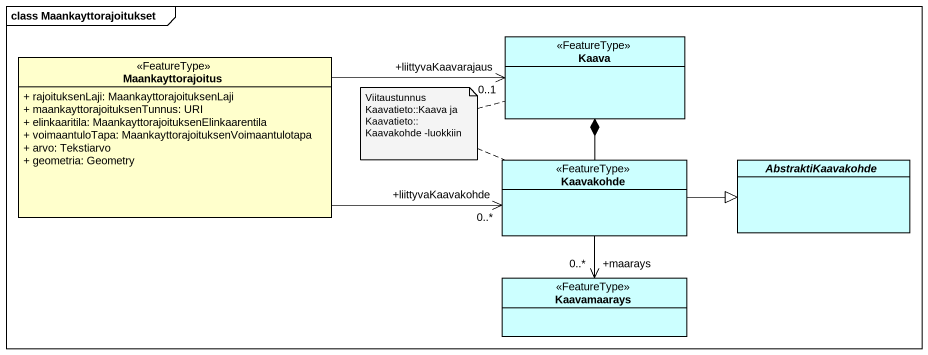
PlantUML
@startuml
mainframe class Maankayttorajoitukset
hide circle
hide empty members
skinparam classAttributeIconSize 0
class Maankayttorajoitus <<FeatureType>> {
  + rajoituksenLaji: MaankayttorajoituksenLaji
  + maankayttorajoituksenTunnus: URI
  + elinkaaritila: MaankayttorajoituksenElinkaarentila
  + voimaantuloTapa: MaankayttorajoituksenVoimaantulotapa
  + arvo: Tekstiarvo
  + geometria: Geometry
}
class Kaava <<FeatureType>> #CCFFFF
class Kaavakohde <<FeatureType>> #CCFFFF
abstract class AbstraktiKaavakohde #CCFFFF
class Kaavamaarays <<FeatureType>> #CCFFFF
Maankayttorajoitus -right-> "+liittyvaKaavarajaus\n0..1" Kaava
Maankayttorajoitus -right-> "+liittyvaKaavakohde\n0..*" Kaavakohde
Kaavakohde -up-* Kaava
Kaavakohde -right-|> AbstraktiKaavakohde
Kaavakohde --> "+maarays\n0..*" Kaavamaarays
note as N1
  Viitaustunnus Kaavatieto::Kaava ja Kaavatieto::Kaavakohde -luokkiin
end note
N1 .. Kaava
N1 .. Kaavakohde
@enduml
